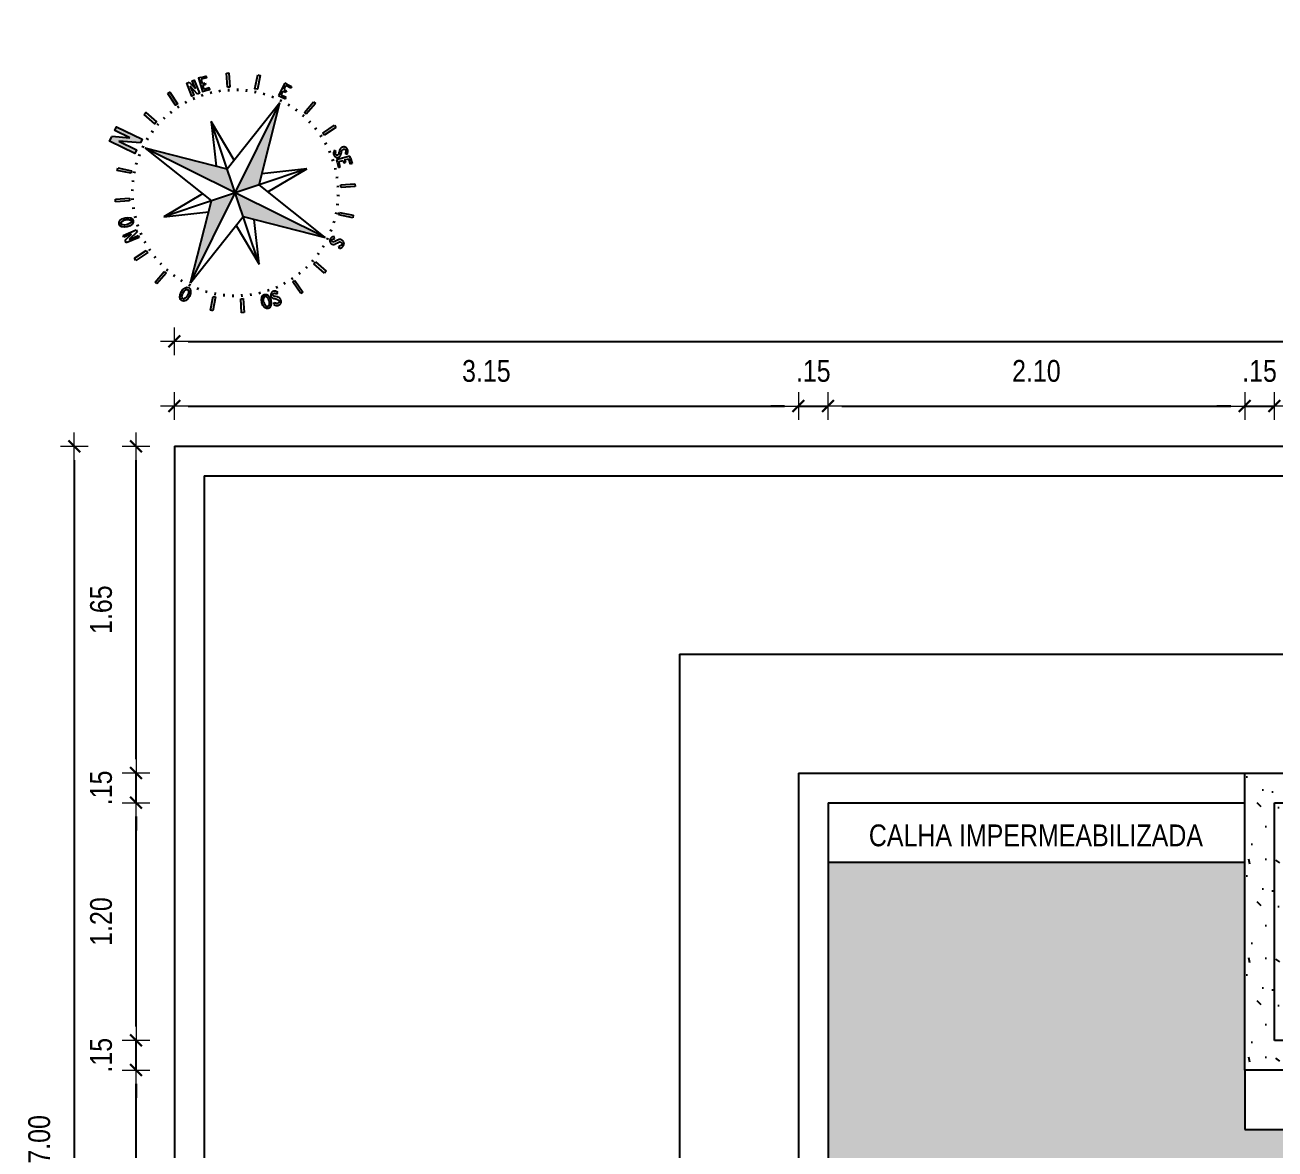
# Model space of a CAD drawing. Header units: millimetres. Extents: x -677 to -23, y -135 to 1112.
# Drawn here: x -138.34 to -132.03, y 856.87 to 862.55 of the extents above; entities that cross this region are included whole.
import ezdxf
from ezdxf.enums import TextEntityAlignment as Align

# ---------------------------------------------------------------- set-up
doc = ezdxf.new("R2010")
doc.units = ezdxf.units.MM
doc.header["$LTSCALE"] = 20
doc.header["$MEASUREMENT"] = 0
doc.header["$PDSIZE"] = -5
doc.linetypes.add('HIDDEN2', pattern=[0.1875, 0.125, -0.0625])
doc.layers.get('0').update_dxf_attribs({"linetype": 'CONTINUOUS'})
doc.layers.get('Defpoints').update_dxf_attribs({"linetype": 'CONTINUOUS'})
for name, color, linetype in [('AR-TXT', 1, 'CONTINUOUS'), ('COTA', 7, 'CONTINUOUS'), ('E-txt-g', 3, 'CONTINUOUS'), ('TXT', 2, 'CONTINUOUS')]:
    doc.layers.add(name, color=color, linetype=linetype)
for name, color, linetype, lineweight in [('E-Pen-C', 4, 'CONTINUOUS', 15), ('E-Pen-G', 3, 'CONTINUOUS', 30), ('E-Txt-W', 7, 'CONTINUOUS', 20)]:
    doc.layers.add(name, color=color, linetype=linetype, lineweight=lineweight)
doc.styles.add('F2', font='swissc.ttf')
doc.styles.add('REG60', font='romans.shx', dxfattribs={"width": 0.8, "height": 0.15})
doc.styles.add('REG80', font='romans.shx', dxfattribs={"width": 0.8, "height": 0.2})
doc.dimstyles.new('DIMENSION-1', dxfattribs={"dimtxt": 0.11, "dimasz": 0.07, "dimexe": 1, "dimexo": 0, "dimgap": 0.12, "dimtad": 1, "dimzin": 7, "dimdsep": 46, "dimtxsty": 'F2', "dimblk1": 'TRACO', "dimblk2": 'TRACO', "dimsah": 1, "dimcen": 1, "dimse1": 1, "dimse2": 1, "dimclrd": 256, "dimclre": 256, "dimclrt": 6, "dimadec": 0, "dimazin": 0, "dimtfac": 1, "dimtix": 1, "dimtmove": 2, "dimatfit": 3, "dimldrblk": 'TRACO', "dimfxl": 1, "dimtolj": 1, "dimtzin": 0, "dimarcsym": 0})

# ---------------------------------------------------------------- blocks, each defined once
blk = doc.blocks.new('TXT-AMB75')
at = {"layer": 'E-txt-g', "style": 'REG80', "width": 0.8, "flags": 8}
blk.add_attdef('TXT', text='', height=0.2, dxfattribs=at).set_placement((0.0055, 0.2964), align=Align.CENTER)
at = {"layer": 'E-Txt-W', "style": 'REG60', "width": 0.8, "flags": 8}
blk.add_attdef('TXT', text='', height=0.15, dxfattribs=at).set_placement((0.0055, 0.0271), align=Align.CENTER)
blk = doc.blocks.new('TRACO')
at = {"layer": 'E-Pen-C'}
for p, q in [((0, 1), (0, -1)), ((-1, 0), (1, 0))]:
    blk.add_line(p, q, dxfattribs=at)
at = {"layer": 'E-Pen-G'}
blk.add_line((-0.424, -0.424), (0.424, 0.424), dxfattribs=at)
blk = doc.blocks.new('*D733')
at = {"color": 4, "lineweight": -2}
blk.add_line((-137.7779, 853.6435), (-137.7779, 857.2035), dxfattribs=at)
at = {"layer": 'Defpoints', "color": 0, "linetype": 'Continuous'}
for p in [(-137.7779, 857.2735), (-132.1799, 857.2735), (-137.4346, 853.5735)]:
    blk.add_point(p, dxfattribs=at)
at = {"color": 4, "linetype": 'Continuous', "lineweight": -2, "xscale": 0.07, "yscale": 0.07, "zscale": 0.07}
for p, rotation in [((-137.7779, 857.2735), 90), ((-137.7779, 853.5735), 270)]:
    blk.add_blockref('TRACO', p, dxfattribs=dict(at, rotation=rotation))
at = {"color": 4, "linetype": 'Continuous', "insert": (-137.9543, 855.4235), "char_height": 0.11, "attachment_point": 5, "rotation": 90, "style": 'F2'}
blk.add_mtext('\\A1;3.70', dxfattribs=at)
blk = doc.blocks.new('*D734')
at = {"color": 4, "lineweight": -2}
for p, q in [((-137.7779, 857.4935), (-137.7779, 857.5635)), ((-137.7779, 857.2735), (-137.7779, 857.4235)), ((-137.7779, 857.2035), (-137.7779, 857.1335))]:
    blk.add_line(p, q, dxfattribs=at)
at = {"layer": 'Defpoints', "color": 0, "linetype": 'Continuous'}
for p in [(-137.7779, 857.4235), (-132.0299, 857.4235), (-132.1799, 857.2735)]:
    blk.add_point(p, dxfattribs=at)
at = {"color": 4, "linetype": 'Continuous', "lineweight": -2, "xscale": 0.07, "yscale": 0.07, "zscale": 0.07}
for p, rotation in [((-137.7779, 857.4235), 270), ((-137.7779, 857.2735), 90)]:
    blk.add_blockref('TRACO', p, dxfattribs=dict(at, rotation=rotation))
at = {"color": 4, "linetype": 'Continuous', "insert": (-137.9544, 857.3485), "char_height": 0.11, "attachment_point": 5, "rotation": 90, "style": 'F2'}
blk.add_mtext('\\A1;.15', dxfattribs=at)
blk = doc.blocks.new('*D735')
at = {"color": 4, "lineweight": -2}
blk.add_line((-137.7779, 857.4935), (-137.7779, 858.5535), dxfattribs=at)
at = {"layer": 'Defpoints', "color": 0, "linetype": 'Continuous'}
for p in [(-137.7779, 858.6235), (-132.0299, 858.6235), (-132.0299, 857.4235)]:
    blk.add_point(p, dxfattribs=at)
at = {"color": 4, "linetype": 'Continuous', "lineweight": -2, "xscale": 0.07, "yscale": 0.07, "zscale": 0.07}
for p, rotation in [((-137.7779, 858.6235), 90), ((-137.7779, 857.4235), 270)]:
    blk.add_blockref('TRACO', p, dxfattribs=dict(at, rotation=rotation))
at = {"color": 4, "linetype": 'Continuous', "insert": (-137.9544, 858.0235), "char_height": 0.11, "attachment_point": 5, "rotation": 90, "style": 'F2'}
blk.add_mtext('\\A1;1.20', dxfattribs=at)
blk = doc.blocks.new('*D736')
at = {"color": 4, "lineweight": -2}
for p, q in [((-137.7779, 858.8435), (-137.7779, 858.9135)), ((-137.7779, 858.6235), (-137.7779, 858.7735)), ((-137.7779, 858.5535), (-137.7779, 858.4835))]:
    blk.add_line(p, q, dxfattribs=at)
at = {"layer": 'Defpoints', "color": 0, "linetype": 'Continuous'}
for p in [(-137.7779, 858.7735), (-132.0299, 858.7735), (-132.0299, 858.6235)]:
    blk.add_point(p, dxfattribs=at)
at = {"color": 4, "linetype": 'Continuous', "lineweight": -2, "xscale": 0.07, "yscale": 0.07, "zscale": 0.07}
for p, rotation in [((-137.7779, 858.7735), 270), ((-137.7779, 858.6235), 90)]:
    blk.add_blockref('TRACO', p, dxfattribs=dict(at, rotation=rotation))
at = {"color": 4, "linetype": 'Continuous', "insert": (-137.9544, 858.6985), "char_height": 0.11, "attachment_point": 5, "rotation": 90, "style": 'F2'}
blk.add_mtext('\\A1;.15', dxfattribs=at)
blk = doc.blocks.new('*D737')
at = {"color": 4, "lineweight": -2}
blk.add_line((-137.7779, 858.8435), (-137.7779, 860.3535), dxfattribs=at)
at = {"layer": 'Defpoints', "color": 0, "linetype": 'Continuous'}
for p in [(-137.7779, 860.4235), (-137.5846, 860.4235), (-132.0299, 858.7735)]:
    blk.add_point(p, dxfattribs=at)
at = {"color": 4, "linetype": 'Continuous', "lineweight": -2, "xscale": 0.07, "yscale": 0.07, "zscale": 0.07}
for p, rotation in [((-137.7779, 860.4235), 90), ((-137.7779, 858.7735), 270)]:
    blk.add_blockref('TRACO', p, dxfattribs=dict(at, rotation=rotation))
at = {"color": 4, "linetype": 'Continuous', "insert": (-137.9544, 859.5985), "char_height": 0.11, "attachment_point": 5, "rotation": 90, "style": 'F2'}
blk.add_mtext('\\A1;1.65', dxfattribs=at)
blk = doc.blocks.new('*D738')
at = {"color": 4, "lineweight": -2}
blk.add_line((-138.0903, 860.3535), (-138.0903, 853.4935), dxfattribs=at)
at = {"layer": 'Defpoints', "color": 0, "linetype": 'Continuous'}
for p in [(-137.5846, 860.4235), (-138.0903, 853.4235), (-137.5846, 853.4235)]:
    blk.add_point(p, dxfattribs=at)
at = {"color": 4, "linetype": 'Continuous', "lineweight": -2, "xscale": 0.07, "yscale": 0.07, "zscale": 0.07}
for p, rotation in [((-138.0903, 860.4235), 90), ((-138.0903, 853.4235), 270)]:
    blk.add_blockref('TRACO', p, dxfattribs=dict(at, rotation=rotation))
at = {"color": 4, "linetype": 'Continuous', "insert": (-138.2667, 856.9235), "char_height": 0.11, "attachment_point": 5, "rotation": 90, "style": 'F2'}
blk.add_mtext('\\A1;7.00', dxfattribs=at)
blk = doc.blocks.new('*D739')
at = {"color": 4, "lineweight": -2}
blk.add_line((-137.5146, 860.6269), (-134.5035, 860.6269), dxfattribs=at)
at = {"layer": 'Defpoints', "color": 0, "linetype": 'Continuous'}
for p in [(-134.4335, 860.6269), (-137.5846, 860.4235), (-134.4335, 858.7735)]:
    blk.add_point(p, dxfattribs=at)
at = {"color": 4, "linetype": 'Continuous', "lineweight": -2, "xscale": 0.07, "yscale": 0.07, "zscale": 0.07, "rotation": 180}
blk.add_blockref('TRACO', (-137.5846, 860.6269), dxfattribs=at)
at = {"color": 4, "linetype": 'Continuous', "lineweight": -2, "xscale": 0.07, "yscale": 0.07, "zscale": 0.07}
blk.add_blockref('TRACO', (-134.4335, 860.6269), dxfattribs=at)
at = {"color": 4, "linetype": 'Continuous', "insert": (-136.0091, 860.8034), "char_height": 0.11, "attachment_point": 5, "style": 'F2'}
blk.add_mtext('\\A1;3.15', dxfattribs=at)
blk = doc.blocks.new('*D740')
at = {"color": 4, "lineweight": -2}
for p, q in [((-134.5035, 860.6269), (-134.5735, 860.6269)), ((-134.4335, 860.6269), (-134.2835, 860.6269)), ((-134.2135, 860.6269), (-134.1435, 860.6269))]:
    blk.add_line(p, q, dxfattribs=at)
at = {"layer": 'Defpoints', "color": 0, "linetype": 'Continuous'}
for p in [(-134.2835, 860.6269), (-134.4335, 858.7735), (-134.2835, 858.6235)]:
    blk.add_point(p, dxfattribs=at)
at = {"color": 4, "linetype": 'Continuous', "lineweight": -2, "xscale": 0.07, "yscale": 0.07, "zscale": 0.07}
blk.add_blockref('TRACO', (-134.4335, 860.6269), dxfattribs=at)
at = {"color": 4, "linetype": 'Continuous', "lineweight": -2, "xscale": 0.07, "yscale": 0.07, "zscale": 0.07, "rotation": 180}
blk.add_blockref('TRACO', (-134.2835, 860.6269), dxfattribs=at)
at = {"color": 4, "linetype": 'Continuous', "insert": (-134.3585, 860.8034), "char_height": 0.11, "attachment_point": 5, "style": 'F2'}
blk.add_mtext('\\A1;.15', dxfattribs=at)
blk = doc.blocks.new('*D741')
at = {"color": 4, "lineweight": -2}
blk.add_line((-134.2135, 860.6269), (-132.2499, 860.6269), dxfattribs=at)
at = {"layer": 'Defpoints', "color": 0, "linetype": 'Continuous'}
for p in [(-132.1799, 860.6269), (-134.2835, 858.6235), (-132.1799, 858.6235)]:
    blk.add_point(p, dxfattribs=at)
at = {"color": 4, "linetype": 'Continuous', "lineweight": -2, "xscale": 0.07, "yscale": 0.07, "zscale": 0.07, "rotation": 180}
blk.add_blockref('TRACO', (-134.2835, 860.6269), dxfattribs=at)
at = {"color": 4, "linetype": 'Continuous', "lineweight": -2, "xscale": 0.07, "yscale": 0.07, "zscale": 0.07}
blk.add_blockref('TRACO', (-132.1799, 860.6269), dxfattribs=at)
at = {"color": 4, "linetype": 'Continuous', "insert": (-133.2317, 860.8035), "char_height": 0.11, "attachment_point": 5, "style": 'F2'}
blk.add_mtext('\\A1;2.10', dxfattribs=at)
blk = doc.blocks.new('*D742')
at = {"color": 4, "lineweight": -2}
for p, q in [((-132.2499, 860.6269), (-132.3199, 860.6269)), ((-132.1799, 860.6269), (-132.0299, 860.6269)), ((-131.9599, 860.6269), (-131.8899, 860.6269))]:
    blk.add_line(p, q, dxfattribs=at)
at = {"layer": 'Defpoints', "color": 0, "linetype": 'Continuous'}
for p in [(-132.0299, 860.6269), (-132.1799, 858.6235), (-132.0299, 858.6235)]:
    blk.add_point(p, dxfattribs=at)
at = {"color": 4, "linetype": 'Continuous', "lineweight": -2, "xscale": 0.07, "yscale": 0.07, "zscale": 0.07}
blk.add_blockref('TRACO', (-132.1799, 860.6269), dxfattribs=at)
at = {"color": 4, "linetype": 'Continuous', "lineweight": -2, "xscale": 0.07, "yscale": 0.07, "zscale": 0.07, "rotation": 180}
blk.add_blockref('TRACO', (-132.0299, 860.6269), dxfattribs=at)
at = {"color": 4, "linetype": 'Continuous', "insert": (-132.1049, 860.8034), "char_height": 0.11, "attachment_point": 5, "style": 'F2'}
blk.add_mtext('\\A1;.15', dxfattribs=at)
blk = doc.blocks.new('*D743')
at = {"color": 4, "lineweight": -2}
blk.add_line((-131.9599, 860.6269), (-129.5999, 860.6269), dxfattribs=at)
at = {"layer": 'Defpoints', "color": 0, "linetype": 'Continuous'}
for p in [(-129.5299, 860.6269), (-132.0299, 858.6235), (-129.5299, 858.6235)]:
    blk.add_point(p, dxfattribs=at)
at = {"color": 4, "linetype": 'Continuous', "lineweight": -2, "xscale": 0.07, "yscale": 0.07, "zscale": 0.07, "rotation": 180}
blk.add_blockref('TRACO', (-132.0299, 860.6269), dxfattribs=at)
at = {"color": 4, "linetype": 'Continuous', "lineweight": -2, "xscale": 0.07, "yscale": 0.07, "zscale": 0.07}
blk.add_blockref('TRACO', (-129.5299, 860.6269), dxfattribs=at)
at = {"color": 4, "linetype": 'Continuous', "insert": (-130.7799, 860.8035), "char_height": 0.11, "attachment_point": 5, "style": 'F2'}
blk.add_mtext('\\A1;2.50', dxfattribs=at)
blk = doc.blocks.new('*D750')
at = {"color": 4, "lineweight": -2}
blk.add_line((-137.5146, 860.9535), (-112.6546, 860.9535), dxfattribs=at)
at = {"layer": 'Defpoints', "color": 0, "linetype": 'Continuous'}
for p in [(-112.5846, 860.9535), (-137.5846, 860.4235), (-112.5846, 860.4235)]:
    blk.add_point(p, dxfattribs=at)
at = {"color": 4, "linetype": 'Continuous', "lineweight": -2, "xscale": 0.07, "yscale": 0.07, "zscale": 0.07, "rotation": 180}
blk.add_blockref('TRACO', (-137.5846, 860.9535), dxfattribs=at)
at = {"color": 4, "linetype": 'Continuous', "lineweight": -2, "xscale": 0.07, "yscale": 0.07, "zscale": 0.07}
blk.add_blockref('TRACO', (-112.5846, 860.9535), dxfattribs=at)
at = {"color": 4, "linetype": 'Continuous', "insert": (-125.0846, 861.1301), "char_height": 0.11, "attachment_point": 5, "style": 'F2'}
blk.add_mtext('\\A1;25.00', dxfattribs=at)
blk = doc.blocks.new('al-norte')
at = {"layer": 'TXT'}
for points in [[(0.055, 2.221), (-0.065, 2.532), (-0.092, 2.532), (-0.167, 2.532), (-0.167, 2.01), (-0.092, 2.01), (-0.092, 2.379), (0.055, 2.001), (0.131, 2.001), (0.131, 2.531), (0.055, 2.531)], [(0.007, 1.875), (0, 0), (0.333, 0.33)]]:
    blk.add_hatch(color=7, dxfattribs=at).paths.add_polyline_path(points)
h = blk.add_hatch(color=7, dxfattribs=at)
h.paths.add_polyline_path([(0, 0), (0.33, -0.333), (1.875, -0.007)])
h.paths.add_polyline_path([(0, 0), (-0.333, -0.33), (-0.007, -1.875)])
h.paths.add_polyline_path([(0, 0), (-0.33, 0.333), (-1.875, 0.007)])
at = {"layer": 'TXT', "color": 7}
for p, q in [((-0.092, 2.532), (-0.065, 2.532)), ((0.055, 2.001), (-0.092, 2.379)), ((-0.065, 2.532), (0.055, 2.221)), ((-0.596, 2.16), (-0.551, 2.172)), ((-0.528, 1.906), (-0.596, 2.16)), ((-0.551, 2.172), (-0.483, 1.919)), ((-1.135, 1.932), (-1.094, 1.956)), ((-1.003, 1.705), (-1.135, 1.932)), ((-1.094, 1.956), (-0.963, 1.728)), ((-0.483, 1.919), (-0.528, 1.906)), ((-0.485, 1.835), (-0.497, 1.881)), ((-0.323, 1.871), (-0.331, 1.917)), ((0.007, 1.875), (-0.33, 0.333)), ((-0.159, 1.892), (-0.163, 1.938)), ((-0.007, -1.875), (0.007, 1.875)), ((0.007, 1.898), (0.007, 1.945)), ((0.333, 0.33), (0.007, 1.875)), ((0.172, 1.891), (0.176, 1.937)), ((0.336, 1.868), (0.344, 1.915)), ((0.498, 1.832), (0.51, 1.877)), ((-0.963, 1.728), (-1.003, 1.705)), ((-0.943, 1.647), (-0.967, 1.688)), ((-0.796, 1.723), (-0.816, 1.766)), ((-0.643, 1.786), (-0.659, 1.83)), ((0.656, 1.782), (0.672, 1.826)), ((0.808, 1.718), (0.828, 1.76)), ((0.955, 1.641), (0.979, 1.681)), ((1.343, 1.446), (1.415, 1.635)), ((1.476, 1.683), (1.417, 1.527)), ((1.466, 1.692), (1.476, 1.683)), ((-1.736, 1.416), (-1.711, 1.444)), ((-1.54, 1.244), (-1.736, 1.416)), ((-1.711, 1.444), (-1.702, 1.454)), ((-1.702, 1.454), (-1.546, 1.396)), ((-1.662, 1.499), (-1.637, 1.528)), ((-1.546, 1.396), (-1.662, 1.499)), ((-1.637, 1.528), (-1.438, 1.353)), ((-1.215, 1.459), (-1.245, 1.495)), ((-1.083, 1.559), (-1.11, 1.597)), ((1.094, 1.551), (1.121, 1.59)), ((1.225, 1.45), (1.256, 1.486)), ((1.538, 1.43), (1.572, 1.393)), ((1.561, 1.452), (1.596, 1.414)), ((1.596, 1.414), (1.572, 1.393)), ((-1.654, 1.393), (-1.515, 1.272)), ((-1.463, 1.324), (-1.654, 1.393)), ((-1.515, 1.272), (-1.54, 1.244)), ((-1.45, 1.225), (-1.486, 1.256)), ((-1.438, 1.353), (-1.463, 1.324)), ((-1.338, 1.347), (-1.371, 1.38)), ((1.347, 1.338), (1.38, 1.371)), ((1.459, 1.215), (1.495, 1.245)), ((-1.949, 1.106), (-1.925, 1.146)), ((-1.721, 0.975), (-1.949, 1.106)), ((-1.925, 1.146), (-1.698, 1.015)), ((-1.698, 1.015), (-1.721, 0.975)), ((-1.641, 0.955), (-1.681, 0.979)), ((-1.551, 1.094), (-1.59, 1.121)), ((-0.998, -0.991), (0.998, 0.991)), ((-0.285, 0.538), (-0.991, 0.998)), ((0.991, -0.998), (-0.991, 0.998)), ((-0.991, 0.998), (-0.536, 0.289)), ((0.998, 0.991), (0.289, 0.536)), ((0.538, 0.285), (0.998, 0.991)), ((1.559, 1.083), (1.597, 1.11)), ((1.647, 0.943), (1.688, 0.967)), ((1.705, 1.003), (1.932, 1.135)), ((1.728, 0.963), (1.705, 1.003)), ((1.956, 1.094), (1.728, 0.963)), ((1.932, 1.135), (1.956, 1.094)), ((-1.718, 0.808), (-1.76, 0.828)), ((1.723, 0.796), (1.766, 0.816)), ((-2.169, 0.564), (-2.156, 0.609)), ((-1.915, 0.496), (-2.169, 0.564)), ((-2.156, 0.609), (-1.903, 0.541)), ((-1.903, 0.541), (-1.915, 0.496)), ((-1.832, 0.498), (-1.877, 0.51)), ((-1.782, 0.656), (-1.826, 0.672)), ((1.786, 0.643), (1.83, 0.659)), ((1.835, 0.485), (1.881, 0.497)), ((-1.868, 0.336), (-1.915, 0.344)), ((-1.875, 0.007), (-0.33, 0.333)), ((1.875, -0.007), (0.333, 0.33)), ((1.871, 0.323), (1.917, 0.331)), ((-1.898, 0.007), (-1.945, 0.007)), ((-1.891, 0.172), (-1.937, 0.176)), ((-1.875, 0.007), (-0.333, -0.33)), ((-1.875, 0.007), (1.875, -0.007)), ((1.892, 0.159), (1.938, 0.163)), ((1.986, 0.075), (1.986, 0.034)), ((2.246, 0.075), (1.986, 0.075)), ((1.986, 0.034), (1.986, -0.068)), ((2.017, 0.034), (2.1, 0.034)), ((2.017, -0.068), (2.017, 0.034)), ((2.1, 0.034), (2.1, -0.017)), ((2.132, 0.034), (2.214, 0.034)), ((2.132, 0.034), (2.132, -0.017)), ((2.214, -0.068), (2.214, 0.034)), ((2.246, 0.034), (2.246, 0.075)), ((2.246, 0.034), (2.246, -0.068)), ((-1.892, -0.159), (-1.938, -0.163)), ((0.33, -0.333), (1.875, -0.007)), ((1.891, -0.172), (1.937, -0.176)), ((1.898, -0.007), (1.945, -0.007)), ((1.986, -0.068), (2.017, -0.068)), ((2.132, -0.017), (2.1, -0.017)), ((2.246, -0.068), (2.214, -0.068)), ((-1.871, -0.323), (-1.917, -0.331)), ((-0.538, -0.285), (-0.998, -0.991)), ((-0.333, -0.33), (-0.007, -1.875)), ((-0.007, -1.875), (0.33, -0.333)), ((0.991, -0.998), (0.536, -0.289)), ((1.868, -0.336), (1.915, -0.344)), ((-2.172, -0.551), (-1.919, -0.483)), ((-2.16, -0.596), (-2.172, -0.551)), ((-1.906, -0.528), (-2.16, -0.596)), ((-1.919, -0.483), (-1.906, -0.528)), ((-1.835, -0.485), (-1.881, -0.497)), ((-1.786, -0.643), (-1.83, -0.659)), ((-0.998, -0.991), (-0.289, -0.536)), ((0.285, -0.538), (0.991, -0.998)), ((1.782, -0.656), (1.826, -0.672)), ((1.832, -0.498), (1.877, -0.51)), ((1.903, -0.541), (1.915, -0.496)), ((2.156, -0.609), (1.903, -0.541)), ((1.915, -0.496), (2.169, -0.564)), ((2.169, -0.564), (2.156, -0.609)), ((-1.723, -0.796), (-1.766, -0.816)), ((1.718, -0.808), (1.76, -0.828)), ((-1.956, -1.094), (-1.728, -0.963)), ((-1.932, -1.135), (-1.956, -1.094)), ((-1.705, -1.003), (-1.932, -1.135)), ((-1.728, -0.963), (-1.705, -1.003)), ((-1.647, -0.943), (-1.688, -0.967)), ((-1.559, -1.083), (-1.597, -1.11)), ((1.551, -1.094), (1.59, -1.121)), ((1.641, -0.955), (1.681, -0.979)), ((1.698, -1.015), (1.721, -0.975)), ((1.925, -1.146), (1.698, -1.015)), ((1.721, -0.975), (1.949, -1.106)), ((1.949, -1.106), (1.925, -1.146)), ((-1.459, -1.215), (-1.495, -1.245)), ((-1.347, -1.338), (-1.38, -1.371)), ((1.338, -1.347), (1.371, -1.38)), ((1.429, -1.375), (1.428, -1.383)), ((1.428, -1.383), (1.428, -1.391)), ((1.428, -1.391), (1.429, -1.399)), ((1.43, -1.368), (1.429, -1.375)), ((1.429, -1.399), (1.43, -1.407)), ((1.432, -1.36), (1.43, -1.368)), ((1.436, -1.353), (1.432, -1.36)), ((1.44, -1.347), (1.436, -1.353)), ((1.445, -1.341), (1.44, -1.347)), ((1.45, -1.335), (1.445, -1.341)), ((1.45, -1.225), (1.486, -1.256)), ((1.456, -1.33), (1.45, -1.335)), ((1.463, -1.325), (1.456, -1.33)), ((1.469, -1.321), (1.463, -1.325)), ((1.465, -1.38), (1.467, -1.376)), ((1.465, -1.383), (1.465, -1.38)), ((1.466, -1.387), (1.465, -1.383)), ((1.467, -1.391), (1.466, -1.387)), ((1.467, -1.376), (1.468, -1.372)), ((1.471, -1.398), (1.467, -1.391)), ((1.468, -1.372), (1.471, -1.369)), ((1.476, -1.318), (1.469, -1.321)), ((1.471, -1.369), (1.476, -1.363)), ((1.476, -1.404), (1.471, -1.398)), ((1.484, -1.315), (1.476, -1.318)), ((1.476, -1.363), (1.482, -1.358)), ((1.482, -1.358), (1.489, -1.354)), ((1.491, -1.313), (1.484, -1.315)), ((1.489, -1.354), (1.496, -1.352)), ((1.499, -1.313), (1.491, -1.313)), ((1.496, -1.352), (1.503, -1.35)), ((1.53, -1.312), (1.499, -1.313)), ((1.503, -1.35), (1.511, -1.35)), ((1.511, -1.35), (1.527, -1.351)), ((1.527, -1.351), (1.53, -1.312)), ((1.573, -1.397), (1.558, -1.4)), ((1.589, -1.395), (1.573, -1.397)), ((1.596, -1.395), (1.589, -1.395)), ((1.604, -1.395), (1.596, -1.395)), ((1.612, -1.396), (1.604, -1.395)), ((1.619, -1.399), (1.612, -1.396)), ((1.626, -1.402), (1.619, -1.399)), ((-1.556, -1.565), (-1.514, -1.564)), ((-1.556, -1.565), (-1.555, -1.58)), ((-1.555, -1.58), (-1.553, -1.595)), ((-1.553, -1.595), (-1.549, -1.61)), ((-1.549, -1.61), (-1.544, -1.624)), ((-1.544, -1.624), (-1.54, -1.631)), ((-1.54, -1.631), (-1.536, -1.638)), ((-1.516, -1.579), (-1.514, -1.564)), ((-1.516, -1.587), (-1.516, -1.579)), ((-1.515, -1.595), (-1.516, -1.587)), ((-1.513, -1.602), (-1.515, -1.595)), ((-1.51, -1.609), (-1.513, -1.602)), ((-1.506, -1.616), (-1.51, -1.609)), ((-1.501, -1.623), (-1.506, -1.616)), ((-1.495, -1.628), (-1.501, -1.623)), ((-1.488, -1.632), (-1.495, -1.628)), ((-1.484, -1.633), (-1.488, -1.632)), ((-1.481, -1.634), (-1.484, -1.633)), ((-1.465, -1.631), (-1.473, -1.633)), ((-1.457, -1.628), (-1.465, -1.631)), ((-1.451, -1.622), (-1.457, -1.628)), ((-1.454, -1.487), (-1.455, -1.494)), ((-1.455, -1.494), (-1.455, -1.502)), ((-1.455, -1.502), (-1.454, -1.51)), ((-1.453, -1.479), (-1.454, -1.487)), ((-1.454, -1.51), (-1.451, -1.525)), ((-1.451, -1.471), (-1.453, -1.479)), ((-1.448, -1.464), (-1.451, -1.471)), ((-1.451, -1.525), (-1.443, -1.555)), ((-1.446, -1.616), (-1.451, -1.622)), ((-1.444, -1.457), (-1.448, -1.464)), ((-1.442, -1.609), (-1.446, -1.616)), ((-1.439, -1.451), (-1.444, -1.457)), ((-1.443, -1.555), (-1.44, -1.57)), ((-1.44, -1.602), (-1.442, -1.609)), ((-1.44, -1.57), (-1.439, -1.578)), ((-1.439, -1.594), (-1.44, -1.602)), ((-1.434, -1.445), (-1.439, -1.451)), ((-1.439, -1.578), (-1.439, -1.586)), ((-1.439, -1.586), (-1.439, -1.594)), ((-1.428, -1.44), (-1.434, -1.445)), ((-1.421, -1.436), (-1.428, -1.44)), ((-1.414, -1.432), (-1.421, -1.436)), ((-1.407, -1.43), (-1.414, -1.432)), ((-1.411, -1.497), (-1.41, -1.49)), ((-1.409, -1.513), (-1.411, -1.497)), ((-1.41, -1.49), (-1.409, -1.486)), ((-1.41, -1.639), (-1.406, -1.633)), ((-1.409, -1.486), (-1.408, -1.483)), ((-1.406, -1.528), (-1.409, -1.513)), ((-1.408, -1.483), (-1.404, -1.476)), ((-1.399, -1.429), (-1.407, -1.43)), ((-1.4, -1.558), (-1.406, -1.528)), ((-1.406, -1.633), (-1.402, -1.626)), ((-1.404, -1.476), (-1.398, -1.471)), ((-1.402, -1.626), (-1.399, -1.619)), ((-1.397, -1.573), (-1.4, -1.558)), ((-1.391, -1.428), (-1.399, -1.429)), ((-1.399, -1.619), (-1.396, -1.612)), ((-1.398, -1.471), (-1.391, -1.467)), ((-1.395, -1.589), (-1.397, -1.573)), ((-1.396, -1.612), (-1.395, -1.604)), ((-1.395, -1.596), (-1.395, -1.589)), ((-1.395, -1.604), (-1.395, -1.596)), ((-1.383, -1.428), (-1.391, -1.428)), ((-1.391, -1.467), (-1.387, -1.466)), ((-1.387, -1.466), (-1.383, -1.465)), ((-1.375, -1.429), (-1.383, -1.428)), ((-1.383, -1.465), (-1.38, -1.465)), ((-1.38, -1.465), (-1.376, -1.467)), ((-1.376, -1.467), (-1.372, -1.468)), ((-1.368, -1.43), (-1.375, -1.429)), ((-1.372, -1.468), (-1.369, -1.471)), ((-1.369, -1.471), (-1.363, -1.476)), ((-1.36, -1.432), (-1.368, -1.43)), ((-1.363, -1.476), (-1.358, -1.482)), ((-1.353, -1.436), (-1.36, -1.432)), ((-1.358, -1.482), (-1.354, -1.489)), ((-1.354, -1.489), (-1.352, -1.496)), ((-1.347, -1.44), (-1.353, -1.436)), ((-1.352, -1.496), (-1.35, -1.503)), ((-1.35, -1.511), (-1.351, -1.527)), ((-1.351, -1.527), (-1.312, -1.53)), ((-1.35, -1.503), (-1.35, -1.511)), ((-1.341, -1.445), (-1.347, -1.44)), ((-1.335, -1.45), (-1.341, -1.445)), ((-1.33, -1.456), (-1.335, -1.45)), ((-1.325, -1.463), (-1.33, -1.456)), ((-1.321, -1.469), (-1.325, -1.463)), ((-1.318, -1.476), (-1.321, -1.469)), ((-1.315, -1.484), (-1.318, -1.476)), ((-1.313, -1.491), (-1.315, -1.484)), ((-1.313, -1.499), (-1.313, -1.491)), ((-1.312, -1.53), (-1.313, -1.499)), ((-1.225, -1.45), (-1.256, -1.486)), ((-1.094, -1.551), (-1.121, -1.59)), ((1.083, -1.559), (1.11, -1.597)), ((1.215, -1.459), (1.245, -1.495)), ((1.354, -1.453), (1.278, -1.521)), ((1.278, -1.521), (1.299, -1.545)), ((1.299, -1.545), (1.375, -1.476)), ((1.385, -1.425), (1.354, -1.453)), ((1.375, -1.476), (1.43, -1.538)), ((1.559, -1.619), (1.385, -1.425)), ((1.43, -1.538), (1.393, -1.572)), ((1.414, -1.596), (1.393, -1.572)), ((1.452, -1.561), (1.414, -1.596)), ((1.43, -1.407), (1.432, -1.414)), ((1.431, -1.691), (1.507, -1.623)), ((1.432, -1.414), (1.436, -1.421)), ((1.436, -1.421), (1.44, -1.428)), ((1.44, -1.428), (1.445, -1.434)), ((1.445, -1.434), (1.451, -1.439)), ((1.451, -1.439), (1.457, -1.444)), ((1.452, -1.561), (1.507, -1.623)), ((1.457, -1.444), (1.464, -1.448)), ((1.464, -1.448), (1.471, -1.451)), ((1.471, -1.451), (1.479, -1.453)), ((1.483, -1.408), (1.476, -1.404)), ((1.479, -1.453), (1.487, -1.454)), ((1.486, -1.409), (1.483, -1.408)), ((1.49, -1.41), (1.486, -1.409)), ((1.487, -1.454), (1.494, -1.455)), ((1.497, -1.411), (1.49, -1.41)), ((1.494, -1.455), (1.502, -1.455)), ((1.513, -1.409), (1.497, -1.411)), ((1.502, -1.455), (1.51, -1.454)), ((1.51, -1.454), (1.525, -1.451)), ((1.528, -1.406), (1.513, -1.409)), ((1.525, -1.451), (1.555, -1.443)), ((1.558, -1.4), (1.528, -1.406)), ((1.528, -1.646), (1.559, -1.619)), ((1.555, -1.443), (1.57, -1.44)), ((1.579, -1.516), (1.564, -1.514)), ((1.565, -1.556), (1.564, -1.514)), ((1.565, -1.556), (1.58, -1.555)), ((1.57, -1.44), (1.578, -1.439)), ((1.578, -1.439), (1.586, -1.439)), ((1.587, -1.516), (1.579, -1.516)), ((1.58, -1.555), (1.595, -1.553)), ((1.586, -1.439), (1.594, -1.439)), ((1.595, -1.515), (1.587, -1.516)), ((1.594, -1.439), (1.602, -1.44)), ((1.602, -1.513), (1.595, -1.515)), ((1.595, -1.553), (1.61, -1.549)), ((1.602, -1.44), (1.609, -1.442)), ((1.609, -1.51), (1.602, -1.513)), ((1.609, -1.442), (1.616, -1.446)), ((1.616, -1.506), (1.609, -1.51)), ((1.61, -1.549), (1.624, -1.544)), ((1.616, -1.446), (1.622, -1.451)), ((1.623, -1.501), (1.616, -1.506)), ((1.622, -1.451), (1.628, -1.457)), ((1.628, -1.495), (1.623, -1.501)), ((1.624, -1.544), (1.631, -1.54)), ((1.633, -1.406), (1.626, -1.402)), ((1.628, -1.457), (1.631, -1.465)), ((1.632, -1.488), (1.628, -1.495)), ((1.631, -1.465), (1.633, -1.473)), ((1.631, -1.54), (1.638, -1.536)), ((1.633, -1.484), (1.632, -1.488)), ((1.639, -1.41), (1.633, -1.406)), ((1.633, -1.473), (1.634, -1.481)), ((1.634, -1.481), (1.633, -1.484)), ((1.638, -1.536), (1.644, -1.532)), ((1.645, -1.416), (1.639, -1.41)), ((1.644, -1.532), (1.649, -1.526)), ((1.65, -1.421), (1.645, -1.416)), ((1.649, -1.526), (1.658, -1.513)), ((1.655, -1.428), (1.65, -1.421)), ((1.659, -1.434), (1.655, -1.428)), ((1.658, -1.513), (1.667, -1.5)), ((1.663, -1.441), (1.659, -1.434)), ((1.666, -1.448), (1.663, -1.441)), ((1.669, -1.455), (1.666, -1.448)), ((1.667, -1.5), (1.67, -1.493)), ((1.671, -1.463), (1.669, -1.455)), ((1.67, -1.493), (1.672, -1.485)), ((1.672, -1.47), (1.671, -1.463)), ((1.673, -1.478), (1.672, -1.47)), ((1.672, -1.485), (1.673, -1.478)), ((-1.536, -1.638), (-1.532, -1.644)), ((-1.532, -1.644), (-1.526, -1.649)), ((-1.526, -1.649), (-1.513, -1.658)), ((-1.513, -1.658), (-1.5, -1.667)), ((-1.5, -1.667), (-1.493, -1.67)), ((-1.493, -1.67), (-1.485, -1.672)), ((-1.485, -1.672), (-1.478, -1.673)), ((-1.473, -1.633), (-1.481, -1.634)), ((-1.478, -1.673), (-1.47, -1.672)), ((-1.47, -1.672), (-1.463, -1.671)), ((-1.463, -1.671), (-1.455, -1.669)), ((-1.455, -1.669), (-1.448, -1.666)), ((-1.448, -1.666), (-1.441, -1.663)), ((-1.441, -1.663), (-1.434, -1.659)), ((-1.434, -1.659), (-1.428, -1.655)), ((-1.428, -1.655), (-1.421, -1.65)), ((-1.421, -1.65), (-1.416, -1.645)), ((-1.416, -1.645), (-1.41, -1.639)), ((-1.146, -1.925), (-1.015, -1.698)), ((-0.975, -1.721), (-1.106, -1.949)), ((-1.015, -1.698), (-0.975, -1.721)), ((-0.955, -1.641), (-0.979, -1.681)), ((-0.808, -1.718), (-0.828, -1.76)), ((-0.656, -1.782), (-0.672, -1.826)), ((-0.498, -1.832), (-0.51, -1.877)), ((0.485, -1.835), (0.497, -1.881)), ((0.643, -1.786), (0.659, -1.83)), ((0.796, -1.723), (0.816, -1.766)), ((0.943, -1.647), (0.967, -1.688)), ((0.963, -1.728), (1.003, -1.705)), ((1.094, -1.956), (0.963, -1.728)), ((1.003, -1.705), (1.135, -1.932)), ((1.452, -1.715), (1.431, -1.691)), ((1.528, -1.646), (1.452, -1.715)), ((-1.106, -1.949), (-1.146, -1.925)), ((-0.609, -2.156), (-0.541, -1.903)), ((-0.496, -1.915), (-0.564, -2.169)), ((-0.541, -1.903), (-0.496, -1.915)), ((-0.336, -1.868), (-0.344, -1.915)), ((-0.172, -1.891), (-0.176, -1.937)), ((-0.062, -2.027), (-0.063, -2.035)), ((-0.063, -2.035), (-0.063, -2.043)), ((-0.063, -2.043), (-0.062, -2.05)), ((-0.06, -2.019), (-0.062, -2.027)), ((-0.062, -2.05), (-0.06, -2.058)), ((-0.057, -2.012), (-0.06, -2.019)), ((-0.06, -2.058), (-0.058, -2.065)), ((-0.058, -2.065), (-0.054, -2.072)), ((-0.053, -2.005), (-0.057, -2.012)), ((-0.054, -2.072), (-0.05, -2.079)), ((-0.049, -1.999), (-0.053, -2.005)), ((-0.05, -2.079), (-0.045, -2.085)), ((-0.044, -1.993), (-0.049, -1.999)), ((-0.045, -2.085), (-0.039, -2.091)), ((-0.038, -1.988), (-0.044, -1.993)), ((-0.039, -2.091), (-0.034, -2.096)), ((-0.032, -1.983), (-0.038, -1.988)), ((-0.034, -2.096), (-0.021, -2.105)), ((-0.025, -1.979), (-0.032, -1.983)), ((-0.018, -1.975), (-0.025, -1.979)), ((-0.02, -2.037), (-0.019, -2.029)), ((-0.019, -2.045), (-0.02, -2.037)), ((-0.019, -2.029), (-0.017, -2.021)), ((-0.017, -2.048), (-0.019, -2.045)), ((-0.011, -1.973), (-0.018, -1.975)), ((-0.017, -2.021), (-0.015, -2.018)), ((-0.015, -2.051), (-0.017, -2.048)), ((-0.015, -2.018), (-0.012, -2.015)), ((-0.01, -2.057), (-0.015, -2.051)), ((-0.012, -2.015), (-0.01, -2.013)), ((-0.003, -1.972), (-0.011, -1.973)), ((-0.01, -2.013), (-0.006, -2.011)), ((0.002, -2.067), (-0.01, -2.057)), ((-0.007, -1.898), (-0.007, -1.945)), ((-0.006, -2.011), (-0.002, -2.01)), ((0.005, -1.971), (-0.003, -1.972)), ((-0.002, -2.01), (0.002, -2.009)), ((0.002, -2.009), (0.01, -2.009)), ((0.014, -2.077), (0.002, -2.067)), ((0.013, -1.971), (0.005, -1.971)), ((0.01, -2.009), (0.018, -2.01)), ((0.02, -1.972), (0.013, -1.971)), ((0.039, -2.095), (0.014, -2.077)), ((0.018, -2.01), (0.025, -2.012)), ((0.028, -1.974), (0.02, -1.972)), ((0.025, -2.012), (0.032, -2.016)), ((0.036, -1.976), (0.028, -1.974)), ((0.032, -2.016), (0.038, -2.02)), ((0.043, -1.978), (0.036, -1.976)), ((0.038, -2.02), (0.043, -2.026)), ((0.051, -2.104), (0.039, -2.095)), ((0.05, -1.982), (0.043, -1.978)), ((0.043, -2.026), (0.053, -2.038)), ((0.056, -1.986), (0.05, -1.982)), ((0.053, -2.038), (0.084, -2.014)), ((0.062, -1.991), (0.056, -1.986)), ((0.084, -2.014), (0.062, -1.991)), ((0.159, -1.892), (0.163, -1.938)), ((0.323, -1.871), (0.331, -1.917)), ((0.483, -1.919), (0.528, -1.906)), ((0.551, -2.172), (0.483, -1.919)), ((0.528, -1.906), (0.596, -2.16)), ((1.135, -1.932), (1.094, -1.956)), ((-0.564, -2.169), (-0.609, -2.156)), ((-0.071, -2.206), (-0.04, -2.176)), ((-0.071, -2.206), (-0.06, -2.216)), ((-0.06, -2.216), (-0.048, -2.226)), ((-0.048, -2.226), (-0.035, -2.234)), ((-0.031, -2.189), (-0.04, -2.176)), ((-0.035, -2.234), (-0.021, -2.241)), ((-0.026, -2.194), (-0.031, -2.189)), ((-0.02, -2.199), (-0.026, -2.194)), ((-0.021, -2.105), (0.005, -2.121)), ((-0.021, -2.241), (-0.014, -2.244)), ((-0.014, -2.203), (-0.02, -2.199)), ((-0.007, -2.207), (-0.014, -2.203)), ((-0.014, -2.244), (-0.007, -2.246)), ((0.001, -2.209), (-0.007, -2.207)), ((-0.007, -2.246), (0.001, -2.247)), ((0.009, -2.21), (0.001, -2.209)), ((0.001, -2.247), (0.009, -2.247)), ((0.005, -2.121), (0.018, -2.13)), ((0.017, -2.21), (0.009, -2.21)), ((0.009, -2.247), (0.024, -2.245)), ((0.025, -2.208), (0.017, -2.21)), ((0.018, -2.13), (0.024, -2.136)), ((0.024, -2.136), (0.029, -2.141)), ((0.024, -2.245), (0.04, -2.242)), ((0.028, -2.207), (0.025, -2.208)), ((0.031, -2.205), (0.028, -2.207)), ((0.029, -2.141), (0.035, -2.147)), ((0.037, -2.199), (0.031, -2.205)), ((0.035, -2.147), (0.039, -2.154)), ((0.041, -2.192), (0.037, -2.199)), ((0.039, -2.154), (0.043, -2.161)), ((0.04, -2.242), (0.047, -2.239)), ((0.044, -2.184), (0.041, -2.192)), ((0.043, -2.161), (0.045, -2.168)), ((0.045, -2.176), (0.044, -2.184)), ((0.045, -2.168), (0.045, -2.176)), ((0.047, -2.239), (0.054, -2.236)), ((0.063, -2.113), (0.051, -2.104)), ((0.054, -2.236), (0.06, -2.231)), ((0.06, -2.231), (0.065, -2.226)), ((0.069, -2.119), (0.063, -2.113)), ((0.065, -2.226), (0.07, -2.219)), ((0.074, -2.125), (0.069, -2.119)), ((0.07, -2.219), (0.074, -2.213)), ((0.078, -2.131), (0.074, -2.125)), ((0.074, -2.213), (0.077, -2.206)), ((0.077, -2.206), (0.08, -2.199)), ((0.081, -2.138), (0.078, -2.131)), ((0.08, -2.199), (0.083, -2.191)), ((0.084, -2.145), (0.081, -2.138)), ((0.083, -2.191), (0.085, -2.184)), ((0.086, -2.153), (0.084, -2.145)), ((0.085, -2.184), (0.086, -2.176)), ((0.086, -2.161), (0.086, -2.153)), ((0.087, -2.168), (0.086, -2.161)), ((0.086, -2.176), (0.087, -2.168)), ((0.596, -2.16), (0.551, -2.172))]:
    blk.add_line(p, q, dxfattribs=at)
for points in [[(-0.092, 2.379), (-0.092, 2.01), (-0.167, 2.01), (-0.167, 2.532), (-0.092, 2.532)], [(0.055, 2.221), (0.055, 2.531), (0.131, 2.531), (0.131, 2.001), (0.055, 2.001)], [(1.415, 1.635), (1.292, 1.498), (1.264, 1.523), (1.438, 1.717), (1.466, 1.692)], [(1.417, 1.527), (1.52, 1.643), (1.549, 1.617), (1.372, 1.42), (1.343, 1.446)], [(1.646, 1.528), (1.619, 1.559), (1.425, 1.385), (1.453, 1.354)], [(1.476, 1.375), (1.538, 1.43)], [(1.561, 1.452), (1.623, 1.507)], [(1.646, 1.528), (1.715, 1.452), (1.691, 1.431), (1.623, 1.507)], [(1.453, 1.354), (1.521, 1.278), (1.545, 1.299), (1.476, 1.375)]]:
    blk.add_lwpolyline(points, dxfattribs=at)
for points in [[(0.564, 2.169), (0.609, 2.156), (0.541, 1.903), (0.496, 1.915)], [(1.106, 1.949), (1.146, 1.925), (1.015, 1.698), (0.975, 1.721)], [(2.16, 0.596), (2.172, 0.551), (1.919, 0.483), (1.906, 0.528)]]:
    blk.add_lwpolyline(points, close=True, dxfattribs=at)
for centre, major_axis in [((-1.391, 1.585), (-0.089, 0.105)), ((-2.109, 0.002), (-0.138, 0.003)), ((-1.563, -1.416), (-0.104, -0.09))]:
    blk.add_ellipse(centre, major_axis=major_axis, ratio=0.637019, dxfattribs=at)
for points in [[(-1.455, 1.661), (-1.459, 1.657), (-1.463, 1.651), (-1.464, 1.626), (-1.461, 1.608), (-1.436, 1.557), (-1.403, 1.524), (-1.353, 1.502), (-1.337, 1.504), (-1.324, 1.511), (-1.319, 1.517), (-1.319, 1.553), (-1.327, 1.58), (-1.361, 1.628), (-1.385, 1.648), (-1.428, 1.668), (-1.444, 1.666), (-1.453, 1.662), (-1.454, 1.661), (-1.455, 1.661)], [(-2.208, 0.004), (-2.208, -0.001), (-2.206, -0.008), (-2.188, -0.025), (-2.172, -0.034), (-2.118, -0.05), (-2.071, -0.047), (-2.022, -0.024), (-2.012, -0.011), (-2.009, 0.004), (-2.01, 0.012), (-2.037, 0.036), (-2.063, 0.047), (-2.121, 0.053), (-2.153, 0.049), (-2.195, 0.029), (-2.205, 0.016), (-2.208, 0.007), (-2.208, 0.006), (-2.208, 0.004)], [(-1.638, -1.481), (-1.634, -1.484), (-1.628, -1.488), (-1.603, -1.489), (-1.586, -1.486), (-1.534, -1.46), (-1.502, -1.427), (-1.481, -1.376), (-1.483, -1.36), (-1.49, -1.347), (-1.497, -1.342), (-1.533, -1.343), (-1.559, -1.352), (-1.607, -1.386), (-1.627, -1.411), (-1.645, -1.454), (-1.644, -1.47), (-1.639, -1.478), (-1.639, -1.48), (-1.638, -1.481)]]:
    blk.add_open_spline(points, degree=3, knots=[0, 0, 0, 0, 0.588202, 0.588202, 1.176405, 1.176405, 2.227826, 2.227826, 3.009715, 3.009715, 3.791604, 3.791604, 4.573494, 4.573494, 5.355383, 5.355383, 6.13445, 6.13445, 6.283185, 6.283185, 6.283185, 6.283185], dxfattribs=at)

msp = doc.modelspace()

# ---------------------------------------------------------------- hatches: boundary and pattern name
at = {"linetype": 'Continuous'}
h = msp.add_hatch(dxfattribs=at)
h.set_pattern_fill('STIP2', color=8, scale=0.5, style=0, pattern_type=2)
h.set_pattern_definition([(0, (-155.5092, 308.09877), (0, 0.5), [0, -0.5]), (0, (-155.4492, 308.01877), (0, 0.5), [0, -0.5]), (0, (-155.4742, 307.89877), (0, 0.5), [0, -0.5]), (0, (-155.2992, 307.78377), (0, 0.5), [0, -0.5]), (0, (-155.3142, 307.96377), (0, 0.5), [0, -0.5]), (0, (-155.1792, 308.08377), (0, 0.5), [0, -0.5]), (0, (-155.3542, 308.11877), (0, 0.5), [0, -0.5]), (0, (-155.1442, 307.91377), (0, 0.5), [0, -0.5]), (0, (-155.1692, 307.75377), (0, 0.5), [0, -0.5]), (0, (-155.5392, 307.67877), (0, 0.5), [0, -0.5]), (0, (-155.4492, 307.77877), (0, 0.5), [0, -0.5]), (0, (-155.3792, 307.68377), (0, 0.5), [0, -0.5]), (0, (-155.0742, 308.00377), (0, 0.5), [0, -0.5]), (0, (-155.2342, 307.87877), (0, 0.5), [0, -0.5]), (0, (-155.2742, 308.04377), (0, 0.5), [0, -0.5]), (0, (-155.1892, 307.99877), (0, 0.5), [0, -0.5]), (0, (-155.3692, 307.86377), (0, 0.5), [0, -0.5]), (0, (-155.2292, 308.13377), (0, 0.5), [0, -0.5]), (0, (-155.0742, 307.83877), (0, 0.5), [0, -0.5]), (0, (-155.0892, 307.68877), (0, 0.5), [0, -0.5]), (75.9638, (-155.46422, 307.94877), (-0.49999903, -1.500000273), [0.0206155, -2.0409375]), (329.0362, (-155.37922, 308.053775), (-1.499999011, 1.000001242), [0.029155, -2.886321]), (338.1986, (-155.23422, 307.938775), (1.500000137, -0.499999955), [0.026926, -2.6656565]), (149.0362, (-155.22922, 307.698775), (1.499999011, -1.000001242), [0.029155, -2.886321]), (53.1301, (-155.38422, 307.76377), (1.000000062, 1.499999959), [0.025, -2.475]), (315, (-155.11922, 308.12377), (0.50000015, -1e-16), [0.0282845, -0.6788225]), (101.3099, (-155.15422, 307.81377), (-0.499998816, 2.000000376), [0.025495, -2.5240145]), (323.1301, (-155.52422, 307.83377), (1.499999959, -1.000000062), [0.025, -2.475]), (315, (-155.46422, 308.14877), (0.50000015, -1e-16), [0.021213, -0.6858935])])
h.paths.add_polyline_path([(-132.1799, 858.7735), (-129.3799, 858.7735), (-129.3799, 857.2735), (-132.1799, 857.2735)])
h.paths.add_polyline_path([(-130.4957, 857.8711), (-129.6004, 857.8711), (-129.6004, 858.0849), (-130.4957, 858.0849)], flags=24)
h = msp.add_hatch(dxfattribs=at)
h.set_pattern_fill('TROOF1', color=8, scale=0.15, angle=180, style=0, pattern_type=2)
h.set_pattern_definition([(180, (-155.55422, 307.66377), (-0.15, -0.15), [0.048, -0.102]), (305.2176, (-155.6982226, 307.648775), (-1.05000017453, 1.49999987498), [0.03121305, -3.0900849]), (340.71, (-155.6802226, 307.623275), (-2.550000777635, 0.8999979741), [0.0317844, -3.1466586]), (19.29, (-155.6502226, 307.612775), (2.550000777635, 0.8999979741), [0.0317844, -3.1466586]), (54.7824, (-155.6202226, 307.623275), (1.05000017453, 1.49999987498), [0.03121305, -3.0900849]), (90, (-155.60222, 307.64877), (-0.15, 0.15), [0.015, -0.135]), (270, (-155.69822, 307.66377), (0.15, -0.15), [0.015, -0.135]), (180, (-155.55422, 307.65777), (-0.15, -0.15), [0.042, -0.108]), (306.3844, (-155.7042226, 307.645775), (-1.650001937525, 2.24999858293), [0.0354012, -3.50472585]), (342.3499, (-155.6832226, 307.617275), (2.850000422915, -0.899998778574), [0.0346302, -3.42838875]), (17.6501, (-155.6502226, 307.606775), (-2.850000422915, -0.899998778574), [0.0346302, -3.42838875]), (53.6156, (-155.6172226, 307.617275), (1.650001937525, 2.24999858293), [0.0354012, -3.50472585]), (90, (-155.59622, 307.64577), (-0.15, 0.15), [0.012, -0.138]), (270, (-155.70422, 307.65777), (0.15, -0.15), [0.012, -0.138]), (180, (-155.69822, 307.65777), (-0.15, -0.15), [0.006, -0.144]), (267.3974, (-155.5962226, 307.645775), (0.1500021288, 3.14999989794), [0.13213635, -3.17127105]), (272.6026, (-155.7042226, 307.645775), (0.1500021288, -3.14999989794), [0.13213635, -3.17127105]), (180, (-155.69822, 307.66377), (-0.15, -0.15), [0.006, -0.144])])
h.paths.add_polyline_path([(-134.2835, 858.3235), (-134.2835, 853.5735), (-122.8746, 853.5735), (-122.8746, 854.9235), (-121.7246, 854.9235), (-121.7246, 853.5735), (-115.8746, 853.5735), (-115.8746, 856.2735), (-119.2246, 856.2735), (-119.2246, 858.3235), (-127.3812, 858.3235), (-127.3812, 857.4235), (-126.0312, 857.4235), (-126.0312, 856.4235), (-127.5312, 856.4235), (-127.5312, 856.9735), (-132.1799, 856.9735), (-132.1799, 858.3235)])
h.paths.add_polyline_path([(-130.8336, 854.6989), (-129.5992, 854.6989), (-129.5992, 854.8718), (-130.8336, 854.8718)], flags=24)
h.paths.add_polyline_path([(-130.7646, 854.4944), (-129.679, 854.4944), (-129.679, 854.7516), (-130.7646, 854.7516)], flags=24)
h.paths.add_polyline_path([(-130.4591, 855.1313), (-130.6269, 855.1313), (-130.2297, 855.3606), (-129.8325, 855.1313), (-130.0004, 855.1313), (-130.0004, 854.9784), (-130.4591, 854.9784)], flags=16)
h.paths.add_polyline_path([(-124.1851, 855.7639), (-122.9507, 855.7639), (-122.9507, 855.9369), (-124.1851, 855.9369)], flags=24)
h.paths.add_polyline_path([(-124.1161, 855.5594), (-123.0305, 855.5594), (-123.0305, 855.8167), (-124.1161, 855.8167)], flags=24)
h.paths.add_polyline_path([(-123.8106, 856.1964), (-123.9784, 856.1964), (-123.5812, 856.4257), (-123.184, 856.1964), (-123.3519, 856.1964), (-123.3519, 856.0435), (-123.8106, 856.0435)], flags=16)
h.paths.add_polyline_path([(-118.2418, 854.5448), (-117.0074, 854.5448), (-117.0074, 854.7178), (-118.2418, 854.7178)], flags=24)
h.paths.add_polyline_path([(-118.1729, 854.3403), (-117.0872, 854.3403), (-117.0872, 854.5976), (-118.1729, 854.5976)], flags=24)
h.paths.add_polyline_path([(-117.8673, 854.9772), (-118.0352, 854.9772), (-117.638, 855.2066), (-117.2408, 854.9772), (-117.4086, 854.9772), (-117.4086, 854.8244), (-117.8673, 854.8244)], flags=16)
h.paths.add_polyline_path([(-125.689, 854.9944), (-125.689, 855.3045), (-125.9194, 855.3045), (-125.9194, 854.9944)], flags=24)
h.paths.add_polyline_path([(-125.689, 856.6779), (-125.689, 856.9151), (-125.9194, 856.9151), (-125.9194, 856.6779)], flags=24)
h.paths.add_polyline_path([(-125.689, 856.9523), (-125.689, 857.1896), (-125.9193, 857.1896), (-125.9193, 856.9523)], flags=24)
h.paths.add_polyline_path([(-125.689, 857.2279), (-125.689, 857.4651), (-125.9194, 857.4651), (-125.9194, 857.2279)], flags=24)
h.paths.add_polyline_path([(-125.6891, 857.8663), (-125.6891, 858.1764), (-125.9195, 858.1764), (-125.9195, 857.8663)], flags=24)
h.paths.add_polyline_path([(-121.3777, 856.6188), (-121.3777, 856.929), (-121.6081, 856.929), (-121.6081, 856.6188)], flags=24)
h.paths.add_polyline_path([(-121.3778, 854.7279), (-121.3778, 854.9651), (-121.6082, 854.9651), (-121.6082, 854.7279)], flags=24)
h.paths.add_polyline_path([(-121.3779, 854.0163), (-121.3779, 854.3264), (-121.6082, 854.3264), (-121.6082, 854.0163)], flags=24)
h.paths.add_polyline_path([(-119.4811, 857.4438), (-119.4811, 857.7539), (-119.7115, 857.7539), (-119.7115, 857.4438)], flags=24)
h.paths.add_polyline_path([(-116.1396, 854.9188), (-116.1396, 855.229), (-116.37, 855.229), (-116.37, 854.9188)], flags=24)

# ---------------------------------------------------------------- linework, layer by layer
at = {"color": 7, "linetype": 'Continuous'}
for p, q in [((-137.5846, 860.4235), (-137.5846, 853.4235)), ((-137.5846, 860.4235), (-112.5846, 860.4235)), ((-137.4346, 860.2735), (-137.4346, 853.5735)), ((-137.4346, 860.2735), (-112.7346, 860.2735)), ((-134.2835, 858.3235), (-132.1799, 858.3235)), ((-132.1799, 857.2735), (-132.1799, 856.9735)), ((-132.1799, 856.9735), (-127.5312, 856.9735))]:
    msp.add_line(p, q, dxfattribs=at)
at = {"color": 5, "linetype": 'Continuous'}
for p, q in [((-134.4335, 858.7735), (-134.4335, 853.5735)), ((-134.4335, 858.7735), (-132.1799, 858.7735)), ((-134.2835, 858.6235), (-134.2835, 853.5735)), ((-134.2835, 858.6235), (-132.1799, 858.6235))]:
    msp.add_line(p, q, dxfattribs=at)
at = {"color": 1, "linetype": 'Continuous'}
msp.add_lwpolyline([(-132.1799, 858.7735), (-129.3799, 858.7735), (-129.3799, 857.2735), (-132.1799, 857.2735)], close=True, dxfattribs=at)
at = {"color": 8, "linetype": 'HIDDEN2'}
msp.add_lwpolyline([(-132.0299, 858.6235), (-129.5299, 858.6235), (-129.5299, 857.4235), (-132.0299, 857.4235)], close=True, dxfattribs=at)
at = {"layer": 'COTA', "color": 8, "linetype": 'Continuous'}
for q in [(-135.0335, 853.5735), (-118.4746, 859.3735)]:
    msp.add_line((-135.0335, 859.3735), q, dxfattribs=at)

# ---------------------------------------------------------------- block references
ref = msp.add_blockref('TXT-AMB75', (-133.2241, 858.1876), dxfattribs=dict(xscale=-0.7290000000000001, yscale=0.7290000000000001, zscale=0.7290000000000001))
ref.add_attrib('TXT', 'CALHA IMPERMEABILIZADA', dxfattribs={"layer": 'E-txt-g', "color": 2, "height": 0.11, "style": 'F2'}).set_placement((-133.2341, 858.4037), align=Align.CENTER)
at = {"layer": 'AR-TXT', "xscale": 0.2705490444003646, "yscale": 0.2705490444003645, "zscale": 0.2705490444003646, "rotation": 63.81414746607793}
msp.add_blockref('al-norte', (-137.2772, 861.7034, 103.7075), dxfattribs=at)

# ---------------------------------------------------------------- dimensions: what is measured, and where the dimension line sits
at = {"color": 8, "linetype": 'Continuous'}
for base, p1, p2, picture, middle in [((-112.5846, 860.9535), (-137.5846, 860.4235), (-112.5846, 860.4235), '*D750', (-125.0846, 861.1301)), ((-134.4335, 860.6269), (-137.5846, 860.4235), (-134.4335, 858.7735), '*D739', (-136.0091, 860.8034)), ((-134.2835, 860.6269), (-134.4335, 858.7735), (-134.2835, 858.6235), '*D740', (-134.3585, 860.8034)), ((-132.1799, 860.6269), (-134.2835, 858.6235), (-132.1799, 858.6235), '*D741', (-133.2317, 860.8035)), ((-132.0299, 860.6269), (-132.1799, 858.6235), (-132.0299, 858.6235), '*D742', (-132.1049, 860.8034)), ((-129.5299, 860.6269), (-132.0299, 858.6235), (-129.5299, 858.6235), '*D743', (-130.7799, 860.8035))]:
    dim = msp.add_linear_dim(base=base, p1=p1, p2=p2, dimstyle='DIMENSION-1', override={"dimclrd": 4, "dimclrt": 4, "dimadec": 8, "dimfxl": 0.5, "dimfxlon": 1}, dxfattribs=at)
    dim.commit()
    dim.dimension.update_dxf_attribs({"geometry": picture, "text_midpoint": middle})
dim = msp.add_aligned_dim(p1=(-137.5846, 860.4235), p2=(-137.5846, 853.4235), distance=-0.5058, dimstyle='DIMENSION-1', override={"dimclrd": 4, "dimclrt": 4, "dimadec": 8, "dimfxl": 0.5, "dimfxlon": 1}, dxfattribs=at)
dim.commit()
dim.dimension.update_dxf_attribs({"geometry": '*D738', "text_midpoint": (-138.2667, 856.9235)})
for base, p1, p2, picture, middle in [((-137.7779, 860.4235), (-132.0299, 858.7735), (-137.5846, 860.4235), '*D737', (-137.9544, 859.5985)), ((-137.7779, 858.7735), (-132.0299, 858.6235), (-132.0299, 858.7735), '*D736', (-137.9544, 858.6985)), ((-137.7779, 858.6235), (-132.0299, 857.4235), (-132.0299, 858.6235), '*D735', (-137.9544, 858.0235)), ((-137.7779, 857.4235), (-132.1799, 857.2735), (-132.0299, 857.4235), '*D734', (-137.9544, 857.3485)), ((-137.7779, 857.2735), (-137.4346, 853.5735), (-132.1799, 857.2735), '*D733', (-137.9543, 855.4235))]:
    dim = msp.add_linear_dim(base=base, p1=p1, p2=p2, angle=90, dimstyle='DIMENSION-1', override={"dimclrd": 4, "dimclrt": 4, "dimadec": 8, "dimfxl": 0.5, "dimfxlon": 1}, dxfattribs=at)
    dim.commit()
    dim.dimension.update_dxf_attribs({"geometry": picture, "text_midpoint": middle})

doc.saveas('drawing.dxf')
